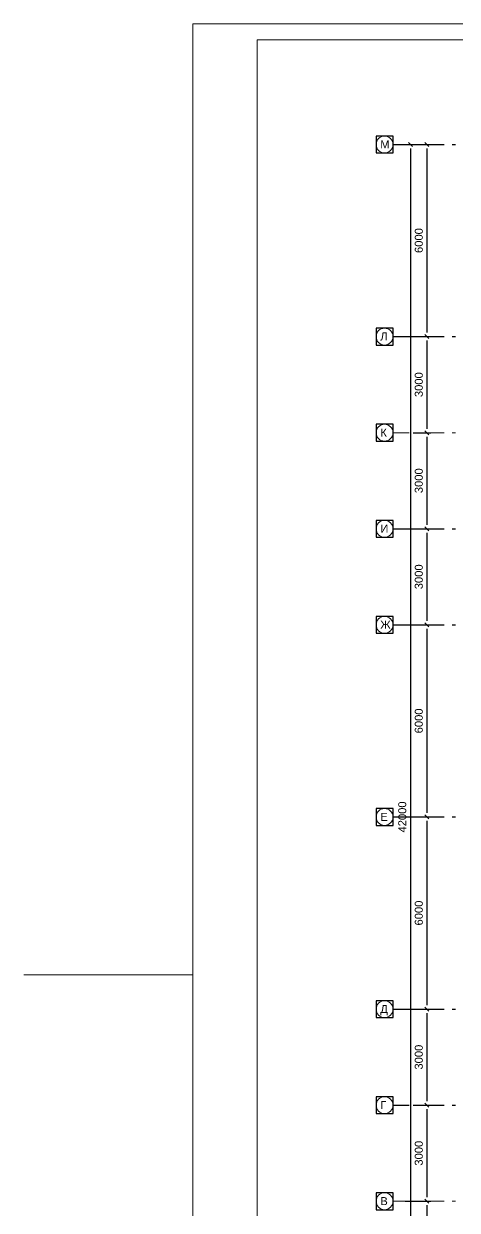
# Model space of a CAD drawing. Header units: metres. Extents: x -5 to 574, y -5 to 79.
# Drawn here: x 479.22 to 492.76, y 22.35 to 59.4 of the extents above; entities that cross this region are included whole.
import ezdxf
from ezdxf.enums import TextEntityAlignment as Align

# ---------------------------------------------------------------- set-up
doc = ezdxf.new("R2010")
doc.units = ezdxf.units.M
doc.header["$MEASUREMENT"] = 0
doc.linetypes.add('( Dashdot )', pattern=[1.001, 0.5, -0.25, 0.001, -0.25])
doc.layers.get('DEFPOINTS').update_dxf_attribs({"lineweight": 0})
doc.layers.add('Level 50', color=7, linetype='Continuous', lineweight=0)
doc.layers.add('YOLO_TABLE', color=1, linetype='Continuous')
doc.styles.add('Standard_0', font='arial.ttf')
doc.styles.add('Style-Arial', font='arial.ttf')
doc.dimstyles.get("Standard").update_dxf_attribs({"dimtxt": 0.00018, "dimasz": 0.00018, "dimexe": 0.0002, "dimexo": 0.0625, "dimgap": 9e-05, "dimtad": 0, "dimtih": 1, "dimtoh": 1, "dimdec": 4, "dimlfac": 1000, "dimzin": 0, "dimdsep": 46, "dimtxsty": 'Standard_0', "dimcen": 9e-05, "dimadec": 0, "dimazin": 0, "dimtfac": 1, "dimtdec": 4, "dimtofl": 0, "dimtmove": 0, "dimatfit": 0, "dimfxl": 0.01, "dimfxlon": 1, "dimtolj": 1, "dimtzin": 0, "dimarcsym": 0})

# ---------------------------------------------------------------- blocks, each defined once
blk = doc.blocks.new('_Oblique-1')
at = {"color": 0, "linetype": 'ByBlock', "lineweight": -2}
blk.add_line((0.5, 0.5), (-0.5, -0.5), dxfattribs=at)
blk = doc.blocks.new('*D280')
at = {"color": 0, "linetype": 'Continuous', "lineweight": -2, "transparency": 16777216}
for p, q in [((490.876, 55.629), (491.933, 55.629)), ((491.808, 55.504), (491.808, 49.754)), ((490.876, 49.629), (491.933, 49.629))]:
    blk.add_line(p, q, dxfattribs=at)
at = {"layer": 'DEFPOINTS', "color": 0, "linetype": 'Continuous', "lineweight": 0, "transparency": 16777216}
for p in [(490.751, 55.629), (490.751, 49.629), (491.808, 49.629)]:
    blk.add_point(p, dxfattribs=at)
at = {"color": 0, "linetype": 'Continuous', "lineweight": -2, "transparency": 16777216, "xscale": 0.125, "yscale": 0.125, "zscale": 0.125}
for p, rotation in [((491.808, 55.629), 90), ((491.808, 49.629), 270)]:
    blk.add_blockref('_Oblique-1', p, dxfattribs=dict(at, rotation=rotation))
at = {"color": 0, "linetype": 'Continuous', "lineweight": 0, "transparency": 16777216, "insert": (491.556, 52.629), "char_height": 0.25, "attachment_point": 5, "rotation": 90, "style": 'Style-Arial'}
blk.add_mtext('\\A1;6000', dxfattribs=at)
blk = doc.blocks.new('*D281')
at = {"color": 0, "linetype": 'Continuous', "lineweight": -2, "transparency": 16777216}
for p, q in [((490.876, 55.629), (491.418, 55.629)), ((491.293, 55.504), (491.293, 13.754)), ((490.876, 13.629), (491.418, 13.629))]:
    blk.add_line(p, q, dxfattribs=at)
at = {"layer": 'DEFPOINTS', "color": 0, "linetype": 'Continuous', "lineweight": 0, "transparency": 16777216}
for p in [(490.751, 55.629), (490.751, 13.629), (491.293, 13.629)]:
    blk.add_point(p, dxfattribs=at)
at = {"color": 0, "linetype": 'Continuous', "lineweight": -2, "transparency": 16777216, "xscale": 0.125, "yscale": 0.125, "zscale": 0.125}
for p, rotation in [((491.293, 55.629), 90), ((491.293, 13.629), 270)]:
    blk.add_blockref('_Oblique-1', p, dxfattribs=dict(at, rotation=rotation))
at = {"color": 0, "linetype": 'Continuous', "lineweight": 0, "transparency": 16777216, "insert": (491.041, 34.629), "char_height": 0.25, "attachment_point": 5, "rotation": 90, "style": 'Style-Arial'}
blk.add_mtext('\\A1;42000', dxfattribs=at)
blk = doc.blocks.new('*U29')
at = {"color": 7, "linetype": 'Continuous', "lineweight": 0}
blk.add_line((-42.05, 0), (-47.337, 0), dxfattribs=at)
at = {"color": 7, "linetype": 'Continuous', "lineweight": 0, "flags": 128}
blk.add_lwpolyline([(42.05, 29.7), (42.05, -29.7), (-42.05, -29.7), (-42.05, 29.7), (42.05, 29.7)], close=True, dxfattribs=at)
at = {"layer": 'Level 50', "color": 7, "linetype": 'Continuous', "lineweight": 13}
for p, q in [((-40.05, 29.2), (-40.05, -29.2)), ((41.55, 29.2), (-40.05, 29.2))]:
    blk.add_line(p, q, dxfattribs=at)
blk = doc.blocks.new('*D506')
at = {"color": 0, "linetype": 'Continuous', "lineweight": -2, "transparency": 16777216}
for p, q in [((490.876, 49.629), (491.933, 49.629)), ((491.808, 49.504), (491.808, 46.754)), ((491.376, 46.629), (491.933, 46.629))]:
    blk.add_line(p, q, dxfattribs=at)
at = {"layer": 'DEFPOINTS', "color": 0, "linetype": 'Continuous', "lineweight": 0, "transparency": 16777216}
for p in [(490.751, 49.629), (491.251, 46.629), (491.808, 46.629)]:
    blk.add_point(p, dxfattribs=at)
at = {"color": 0, "linetype": 'Continuous', "lineweight": -2, "transparency": 16777216, "xscale": 0.125, "yscale": 0.125, "zscale": 0.125}
for p, rotation in [((491.808, 49.629), 90), ((491.808, 46.629), 270)]:
    blk.add_blockref('_Oblique-1', p, dxfattribs=dict(at, rotation=rotation))
at = {"color": 0, "linetype": 'Continuous', "lineweight": 0, "transparency": 16777216, "insert": (491.556, 48.129), "char_height": 0.25, "attachment_point": 5, "rotation": 90, "style": 'Style-Arial'}
blk.add_mtext('\\A1;3000', dxfattribs=at)
blk = doc.blocks.new('*D507')
at = {"color": 0, "linetype": 'Continuous', "lineweight": -2, "transparency": 16777216}
for p, q in [((491.376, 46.629), (491.933, 46.629)), ((491.808, 46.504), (491.808, 43.754)), ((490.876, 43.629), (491.933, 43.629))]:
    blk.add_line(p, q, dxfattribs=at)
at = {"layer": 'DEFPOINTS', "color": 0, "linetype": 'Continuous', "lineweight": 0, "transparency": 16777216}
for p in [(491.251, 46.629), (490.751, 43.629), (491.808, 43.629)]:
    blk.add_point(p, dxfattribs=at)
at = {"color": 0, "linetype": 'Continuous', "lineweight": -2, "transparency": 16777216, "xscale": 0.125, "yscale": 0.125, "zscale": 0.125}
for p, rotation in [((491.808, 46.629), 90), ((491.808, 43.629), 270)]:
    blk.add_blockref('_Oblique-1', p, dxfattribs=dict(at, rotation=rotation))
at = {"color": 0, "linetype": 'Continuous', "lineweight": 0, "transparency": 16777216, "insert": (491.556, 45.129), "char_height": 0.25, "attachment_point": 5, "rotation": 90, "style": 'Style-Arial'}
blk.add_mtext('\\A1;3000', dxfattribs=at)
blk = doc.blocks.new('*D508')
at = {"color": 0, "linetype": 'Continuous', "lineweight": -2, "transparency": 16777216}
for p, q in [((490.876, 43.629), (491.933, 43.629)), ((491.808, 43.504), (491.808, 40.754)), ((490.876, 40.629), (491.933, 40.629))]:
    blk.add_line(p, q, dxfattribs=at)
at = {"layer": 'DEFPOINTS', "color": 0, "linetype": 'Continuous', "lineweight": 0, "transparency": 16777216}
for p in [(490.751, 43.629), (490.751, 40.629), (491.808, 40.629)]:
    blk.add_point(p, dxfattribs=at)
at = {"color": 0, "linetype": 'Continuous', "lineweight": -2, "transparency": 16777216, "xscale": 0.125, "yscale": 0.125, "zscale": 0.125}
for p, rotation in [((491.808, 43.629), 90), ((491.808, 40.629), 270)]:
    blk.add_blockref('_Oblique-1', p, dxfattribs=dict(at, rotation=rotation))
at = {"color": 0, "linetype": 'Continuous', "lineweight": 0, "transparency": 16777216, "insert": (491.556, 42.129), "char_height": 0.25, "attachment_point": 5, "rotation": 90, "style": 'Style-Arial'}
blk.add_mtext('\\A1;3000', dxfattribs=at)
blk = doc.blocks.new('*D509')
at = {"color": 0, "linetype": 'Continuous', "lineweight": -2, "transparency": 16777216}
for p, q in [((490.876, 40.629), (491.933, 40.629)), ((491.808, 40.504), (491.808, 34.754)), ((490.876, 34.629), (491.933, 34.629))]:
    blk.add_line(p, q, dxfattribs=at)
at = {"layer": 'DEFPOINTS', "color": 0, "linetype": 'Continuous', "lineweight": 0, "transparency": 16777216}
for p in [(490.751, 40.629), (490.751, 34.629), (491.808, 34.629)]:
    blk.add_point(p, dxfattribs=at)
at = {"color": 0, "linetype": 'Continuous', "lineweight": -2, "transparency": 16777216, "xscale": 0.125, "yscale": 0.125, "zscale": 0.125}
for p, rotation in [((491.808, 40.629), 90), ((491.808, 34.629), 270)]:
    blk.add_blockref('_Oblique-1', p, dxfattribs=dict(at, rotation=rotation))
at = {"color": 0, "linetype": 'Continuous', "lineweight": 0, "transparency": 16777216, "insert": (491.556, 37.629), "char_height": 0.25, "attachment_point": 5, "rotation": 90, "style": 'Style-Arial'}
blk.add_mtext('\\A1;6000', dxfattribs=at)
blk = doc.blocks.new('*D510')
at = {"color": 0, "linetype": 'Continuous', "lineweight": -2, "transparency": 16777216}
for p, q in [((490.876, 34.629), (491.933, 34.629)), ((491.808, 34.504), (491.808, 28.754)), ((490.876, 28.629), (491.933, 28.629))]:
    blk.add_line(p, q, dxfattribs=at)
at = {"layer": 'DEFPOINTS', "color": 0, "linetype": 'Continuous', "lineweight": 0, "transparency": 16777216}
for p in [(490.751, 34.629), (490.751, 28.629), (491.808, 28.629)]:
    blk.add_point(p, dxfattribs=at)
at = {"color": 0, "linetype": 'Continuous', "lineweight": -2, "transparency": 16777216, "xscale": 0.125, "yscale": 0.125, "zscale": 0.125}
for p, rotation in [((491.808, 34.629), 90), ((491.808, 28.629), 270)]:
    blk.add_blockref('_Oblique-1', p, dxfattribs=dict(at, rotation=rotation))
at = {"color": 0, "linetype": 'Continuous', "lineweight": 0, "transparency": 16777216, "insert": (491.556, 31.629), "char_height": 0.25, "attachment_point": 5, "rotation": 90, "style": 'Style-Arial'}
blk.add_mtext('\\A1;6000', dxfattribs=at)
blk = doc.blocks.new('*D511')
at = {"color": 0, "linetype": 'Continuous', "lineweight": -2, "transparency": 16777216}
for p, q in [((490.876, 28.629), (491.933, 28.629)), ((491.808, 28.504), (491.808, 25.754)), ((491.376, 25.629), (491.933, 25.629))]:
    blk.add_line(p, q, dxfattribs=at)
at = {"layer": 'DEFPOINTS', "color": 0, "linetype": 'Continuous', "lineweight": 0, "transparency": 16777216}
for p in [(490.751, 28.629), (491.251, 25.629), (491.808, 25.629)]:
    blk.add_point(p, dxfattribs=at)
at = {"color": 0, "linetype": 'Continuous', "lineweight": -2, "transparency": 16777216, "xscale": 0.125, "yscale": 0.125, "zscale": 0.125}
for p, rotation in [((491.808, 28.629), 90), ((491.808, 25.629), 270)]:
    blk.add_blockref('_Oblique-1', p, dxfattribs=dict(at, rotation=rotation))
at = {"color": 0, "linetype": 'Continuous', "lineweight": 0, "transparency": 16777216, "insert": (491.556, 27.129), "char_height": 0.25, "attachment_point": 5, "rotation": 90, "style": 'Style-Arial'}
blk.add_mtext('\\A1;3000', dxfattribs=at)
blk = doc.blocks.new('*D494')
at = {"color": 0, "linetype": 'Continuous', "lineweight": -2, "transparency": 16777216}
for p, q in [((491.376, 25.629), (491.933, 25.629)), ((491.808, 25.504), (491.808, 22.754)), ((491.126, 22.629), (491.933, 22.629))]:
    blk.add_line(p, q, dxfattribs=at)
at = {"layer": 'DEFPOINTS', "color": 0, "linetype": 'Continuous', "lineweight": 0, "transparency": 16777216}
for p in [(491.251, 25.629), (491.001, 22.629), (491.808, 22.629)]:
    blk.add_point(p, dxfattribs=at)
at = {"color": 0, "linetype": 'Continuous', "lineweight": -2, "transparency": 16777216, "xscale": 0.125, "yscale": 0.125, "zscale": 0.125}
for p, rotation in [((491.808, 25.629), 90), ((491.808, 22.629), 270)]:
    blk.add_blockref('_Oblique-1', p, dxfattribs=dict(at, rotation=rotation))
at = {"color": 0, "linetype": 'Continuous', "lineweight": 0, "transparency": 16777216, "insert": (491.556, 24.129), "char_height": 0.25, "attachment_point": 5, "rotation": 90, "style": 'Style-Arial'}
blk.add_mtext('\\A1;3000', dxfattribs=at)
blk = doc.blocks.new('*D495')
at = {"color": 0, "linetype": 'Continuous', "lineweight": -2, "transparency": 16777216}
for p, q in [((491.126, 22.629), (491.933, 22.629)), ((491.808, 22.504), (491.808, 19.754)), ((490.876, 19.629), (491.933, 19.629))]:
    blk.add_line(p, q, dxfattribs=at)
at = {"layer": 'DEFPOINTS', "color": 0, "linetype": 'Continuous', "lineweight": 0, "transparency": 16777216}
for p in [(491.001, 22.629), (490.751, 19.629), (491.808, 19.629)]:
    blk.add_point(p, dxfattribs=at)
at = {"color": 0, "linetype": 'Continuous', "lineweight": -2, "transparency": 16777216, "xscale": 0.125, "yscale": 0.125, "zscale": 0.125}
for p, rotation in [((491.808, 22.629), 90), ((491.808, 19.629), 270)]:
    blk.add_blockref('_Oblique-1', p, dxfattribs=dict(at, rotation=rotation))
at = {"color": 0, "linetype": 'Continuous', "lineweight": 0, "transparency": 16777216, "insert": (491.556, 21.129), "char_height": 0.25, "attachment_point": 5, "rotation": 90, "style": 'Style-Arial'}
blk.add_mtext('\\A1;3000', dxfattribs=at)

msp = doc.modelspace()

# ---------------------------------------------------------------- linework, layer by layer
at = {"color": 1, "linetype": '( Dashdot )'}
for p, q in [((490.75092866, 55.62893372), (562.65092866, 55.62893372)), ((490.75092866, 49.62893372), (562.65092866, 49.62893372)), ((490.75092866, 43.62893372), (517.70251658, 43.62893372)), ((490.75092866, 40.62893372), (517.70251658, 40.62893372)), ((490.75092866, 34.62893372), (517.70251658, 34.62893372)), ((490.75092866, 28.62893372), (517.70251658, 28.62893372)), ((490.75092866, 25.62893372), (562.65092866, 25.62893372))]:
    msp.add_line(p, q, dxfattribs=at)
at = {"color": 1, "linetype": '( Dashdot )', "lineweight": 0}
for p, q in [((490.75092866, 46.62893372), (562.65092866, 46.62893372)), ((490.75092866, 22.62893372), (562.65092866, 22.62893372))]:
    msp.add_line(p, q, dxfattribs=at)
at = {"color": 7, "linetype": 'Continuous', "lineweight": 13}
for centre in [(490.48757322, 55.62893372), (490.48757322, 49.62893372), (490.48757322, 46.62893372), (490.48757322, 43.62893372), (490.48757322, 40.62893372), (490.48757322, 34.62893372), (490.48757322, 28.62893372), (490.48757322, 25.62893372), (490.48757322, 22.62893372)]:
    msp.add_circle(centre, 0.26335544, dxfattribs=at)
at = {"layer": 'YOLO_TABLE'}
for points in [[(490.22421777, 55.36557827), (490.75092866, 55.36557827), (490.75092866, 55.89228916), (490.22421777, 55.89228916)], [(490.22421777, 49.36557827), (490.75092866, 49.36557827), (490.75092866, 49.89228916), (490.22421777, 49.89228916)], [(490.22421777, 46.36557827), (490.75092866, 46.36557827), (490.75092866, 46.89228916), (490.22421777, 46.89228916)], [(490.22421777, 43.36557827), (490.75092866, 43.36557827), (490.75092866, 43.89228916), (490.22421777, 43.89228916)], [(490.22421777, 40.36557827), (490.75092866, 40.36557827), (490.75092866, 40.89228916), (490.22421777, 40.89228916)], [(490.22421777, 34.36557827), (490.75092866, 34.36557827), (490.75092866, 34.89228916), (490.22421777, 34.89228916)], [(490.22421777, 28.36557827), (490.75092866, 28.36557827), (490.75092866, 28.89228916), (490.22421777, 28.89228916)], [(490.22421777, 25.36557827), (490.75092866, 25.36557827), (490.75092866, 25.89228916), (490.22421777, 25.89228916)], [(490.22421777, 22.36557827), (490.75092866, 22.36557827), (490.75092866, 22.89228916), (490.22421777, 22.89228916)]]:
    msp.add_lwpolyline(points, close=True, dxfattribs=at)

# ---------------------------------------------------------------- block references
at = {"layer": 'Level 50', "color": 7, "linetype": 'Continuous', "lineweight": 13}
msp.add_blockref('*U29', (526.55250463, 29.69999445), dxfattribs=at)

# ---------------------------------------------------------------- texts
at = {"color": 7, "linetype": 'Continuous', "lineweight": 30, "style": 'Style-Arial'}
for s, p in [('М', (490.35348171, 55.75819635)), ('Л', (490.35348171, 49.75819635)), ('К', (490.35348171, 46.75819635)), ('И', (490.35348171, 43.75819635)), ('Ж', (490.35348171, 40.75819635)), ('Е', (490.35348171, 34.75819635)), ('Д', (490.35348171, 28.75819635)), ('Г', (490.35348171, 25.75819635)), ('В', (490.35348171, 22.75819635))]:
    msp.add_text(s, height=0.25, dxfattribs=at).set_placement(p, align=Align.TOP_LEFT)

# ---------------------------------------------------------------- dimensions: what is measured, and where the dimension line sits
at = {"color": 5, "linetype": 'Continuous', "lineweight": 0}
for base, p1, p2, picture, middle in [((491.8084235, 49.62893372), (490.75092866, 55.62893372), (490.75092866, 49.62893372), '*D280', (491.55578026, 52.62893372)), ((491.29318303, 13.62893372), (490.75092866, 55.62893372), (490.75092866, 13.62893372), '*D281', (491.04053979, 34.62893372)), ((491.8084235, 46.62893372), (490.75092866, 49.62893372), (491.25092866, 46.62893372), '*D506', (491.55569499, 48.12893372)), ((491.8084235, 43.62893372), (491.25092866, 46.62893372), (490.75092866, 43.62893372), '*D507', (491.55569499, 45.12893372)), ((491.8084235, 40.62893372), (490.75092866, 43.62893372), (490.75092866, 40.62893372), '*D508', (491.55569499, 42.12893372)), ((491.8084235, 34.62893372), (490.75092866, 40.62893372), (490.75092866, 34.62893372), '*D509', (491.55578026, 37.62893372)), ((491.8084235, 28.62893372), (490.75092866, 34.62893372), (490.75092866, 28.62893372), '*D510', (491.55578026, 31.62893372)), ((491.8084235, 25.62893372), (490.75092866, 28.62893372), (491.25092866, 25.62893372), '*D511', (491.55569499, 27.12893372)), ((491.8084235, 22.62893372), (491.25092866, 25.62893372), (491.00092866, 22.62893372), '*D494', (491.55569499, 24.12893372)), ((491.8084235, 19.62893372), (491.00092866, 22.62893372), (490.75092866, 19.62893372), '*D495', (491.55569499, 21.12893372))]:
    dim = msp.add_linear_dim(base=base, p1=p1, p2=p2, angle=270, dimstyle='Standard', override={"dimtxt": 0.25, "dimasz": 0.125, "dimexe": 0.125, "dimexo": 0.125, "dimgap": 0.125, "dimtad": 1, "dimtih": 0, "dimtoh": 0, "dimzin": 11, "dimtxsty": 'Style-Arial', "dimblk": '_Oblique-1', "dimfxlon": 0, "dimfrac": 2, "dimtzin": 11}, dxfattribs=at)
    dim.commit()
    dim.dimension.update_dxf_attribs({"geometry": picture, "text_midpoint": middle})

doc.saveas('drawing.dxf')
